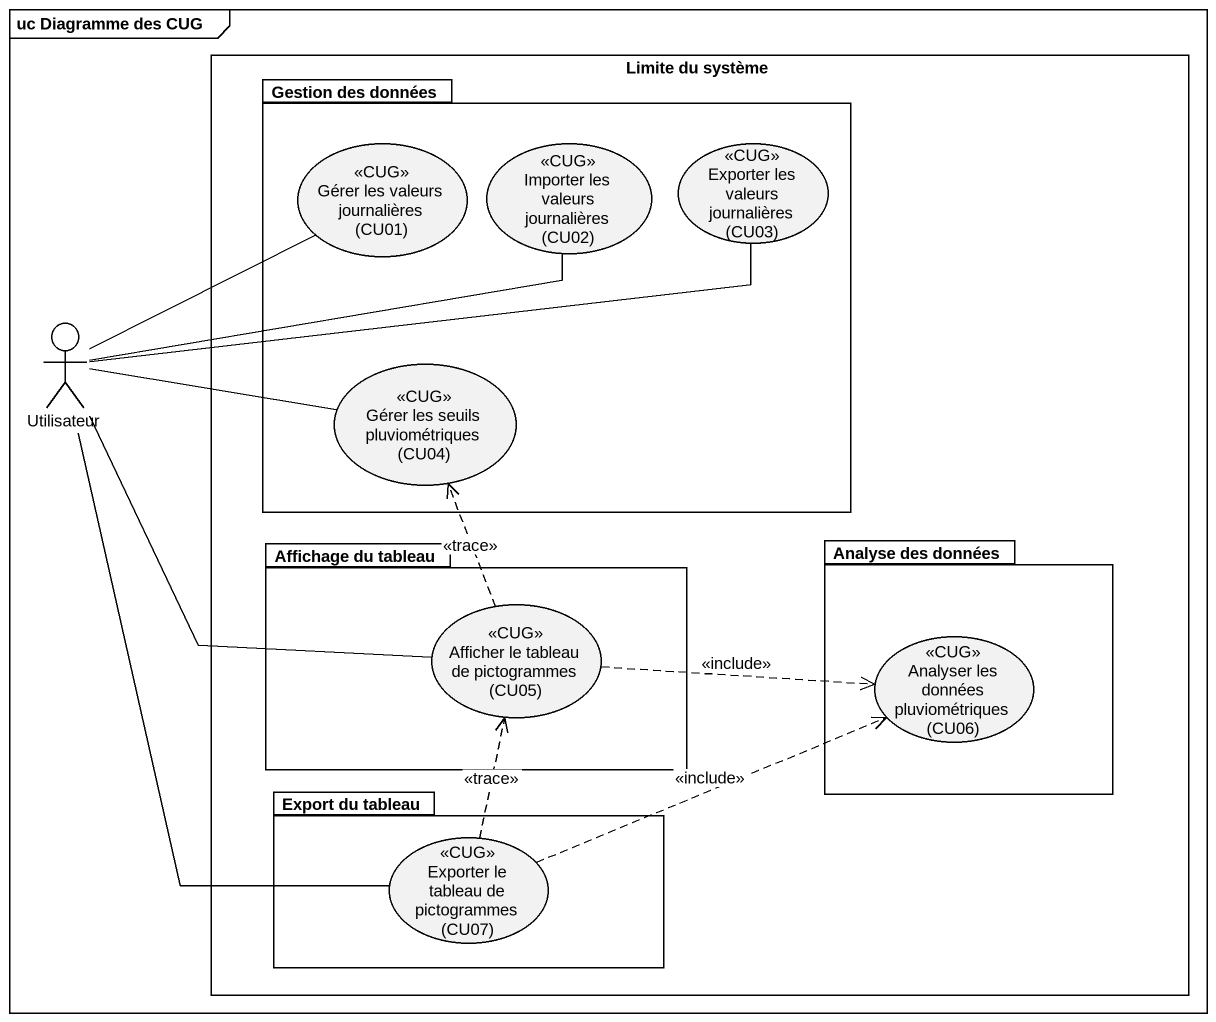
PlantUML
@startuml
mainframe uc Diagramme des CUG
rectangle "Limite du système" as Limite_du_système {
  package "Gestion des données" as Gestion_des_données {
    usecase "Gérer les valeurs journalières (CU01)" as Gérer_les_valeurs <<CUG>>
    usecase "Importer les valeurs journalières (CU02)" as Importer_les_valeurs <<CUG>>
    usecase "Exporter les valeurs journalières (CU03)" as Exporter_les_valeurs <<CUG>>
    usecase "Gérer les seuils pluviométriques (CU04)" as Gérer_les_seuils <<CUG>>
  }
  package "Affichage du tableau" as Affichage_du_tableau {
    usecase "Afficher le tableau de pictogrammes (CU05)" as Afficher_le_tableau_de <<CUG>>
  }
  package "Analyse des données" as Analyse_des_données {
    usecase "Analyser les données pluviométriques (CU06)" as Analyser_les_données <<CUG>>
  }
  package "Export du tableau" as Export_du_tableau {
    usecase "Exporter le tableau de pictogrammes (CU07)" as Exporter_le_tableau_de <<CUG>>
  }
}
actor Utilisateur
Utilisateur -up- Gérer_les_valeurs
Utilisateur -right- Importer_les_valeurs
Utilisateur -right- Exporter_les_valeurs
Utilisateur -right- Gérer_les_seuils
Utilisateur -right- Afficher_le_tableau_de
Utilisateur -- Exporter_le_tableau_de
Afficher_le_tableau_de .up.> Gérer_les_seuils : <<trace>>
Afficher_le_tableau_de .right.> Analyser_les_données : <<include>>
Exporter_le_tableau_de .up.> Afficher_le_tableau_de : <<trace>>
Exporter_le_tableau_de .right.> Analyser_les_données : <<include>>
@enduml
